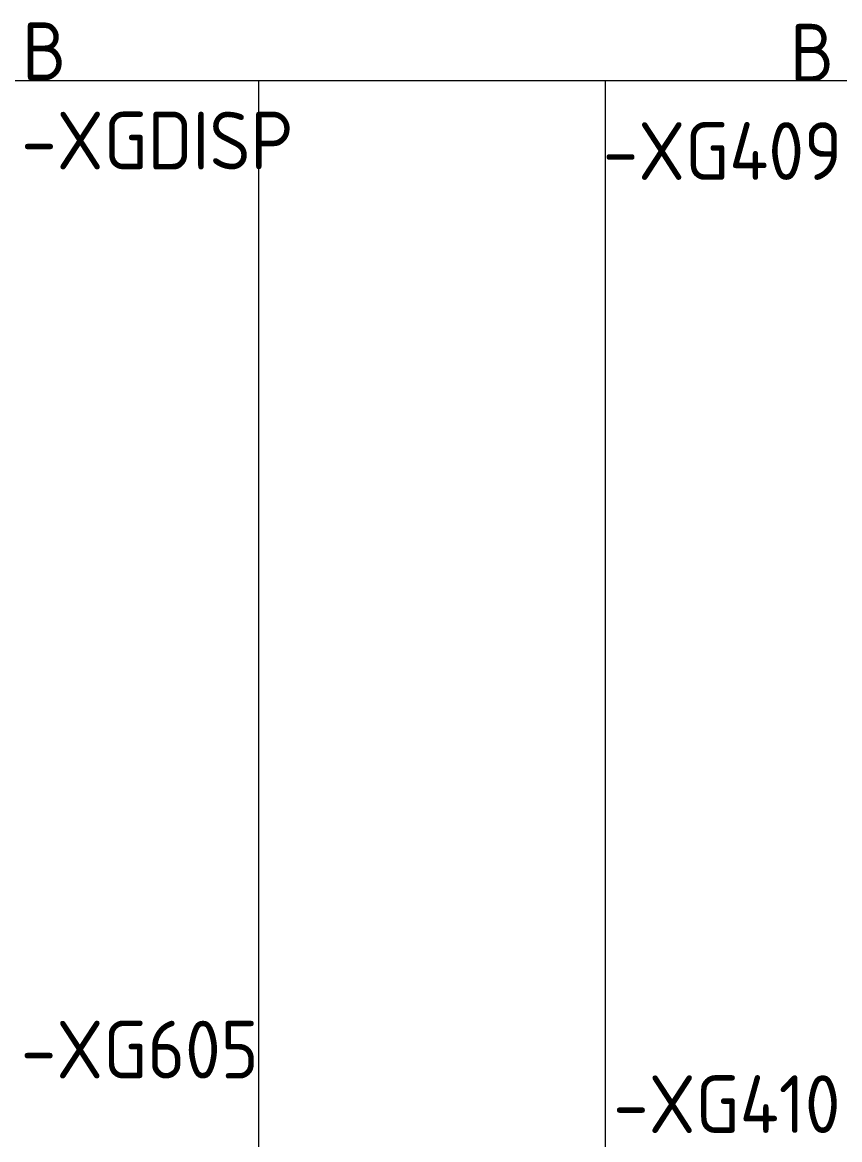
# Model space of a CAD drawing. Header units: millimetres. Extents: x 4962 to 7449, y 754 to 2938.
# Drawn here: x 5377.3 to 5660.2, y 2240.7 to 2627.7 of the extents above; entities that cross this region are included whole.
import ezdxf
from ezdxf.enums import TextEntityAlignment as Align

# ---------------------------------------------------------------- set-up
doc = ezdxf.new("R2010")
doc.units = ezdxf.units.MM
doc.layers.add('000-PI_TEXT', color=7, linetype='Continuous')
doc.layers.add('002-PI-Kabelska kanalica', color=150, linetype='Continuous')
doc.styles.add('PI0', font='isocpeur.ttf', dxfattribs={"width": 0.9})

msp = doc.modelspace()

# ---------------------------------------------------------------- linework, layer by layer
at = {"layer": '002-PI-Kabelska kanalica', "color": 0, "linetype": 'ByBlock', "lineweight": 0}
for p, q in [((5236.27, 2607.59), (7279.27, 2607.59)), ((5459.02, 2607.59), (5579.02, 2607.59)), ((5459.02, 2607.59), (5459.02, 1176.59)), ((5579.02, 2607.59), (5579.02, 1176.59))]:
    msp.add_line(p, q, dxfattribs=at)

# ---------------------------------------------------------------- texts
at = {"layer": '000-PI_TEXT', "color": 0, "linetype": 'ByBlock', "lineweight": 0, "style": 'PI0', "width": 0.9}
for p in [(5392.61, 2607.68), (5658.39, 2607.19)]:
    msp.add_text('B', height=20, dxfattribs=at).set_placement(p, align=Align.RIGHT)
for s, p in [('-XGDISP', (5376.95, 2576.74)), ('-XG409', (5578.23, 2573.1)), ('-XG605', (5376.83, 2261.85)), ('-XG410', (5581.84, 2242.95))]:
    msp.add_text(s, height=20, dxfattribs=at).set_placement(p)

doc.saveas('drawing.dxf')
